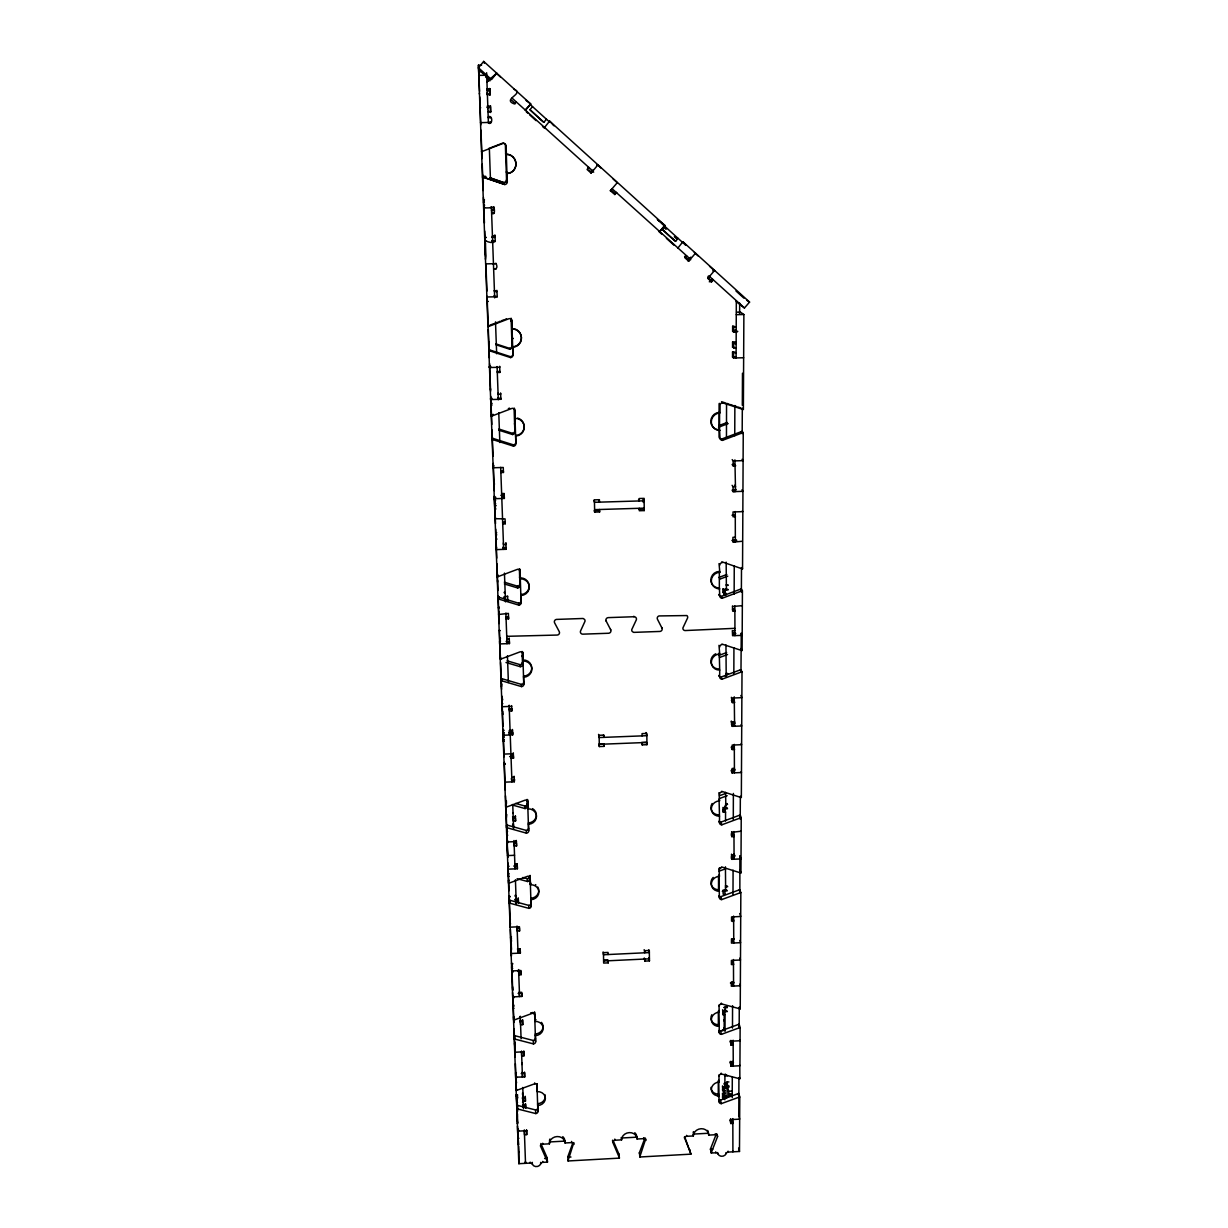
<?xml version="1.0" encoding="UTF-8"?>
<svg xmlns="http://www.w3.org/2000/svg" width="1228" height="1228" viewBox="0 0 1228 1228"><rect width="100%" height="100%" fill="white"/><g stroke="black" fill="none" stroke-linecap="round" stroke-linejoin="round"><path stroke-width="1.5" d="M718.273 1096.635L718.288 1080.655M718.349 1025.81L718.365 1011.043M718.518 891.221L718.534 875.702M718.917 1099.582A2.226 1.949 -14 0 0 720.468 1100.073L738.212 1093.611A2.21 1.949 -14.7 0 1 738.842 1093.488L739.778 1097.034A2.226 1.949 -14.7 0 0 739.133 1097.141L721.327 1103.634A2.226 1.949 -14 0 1 719.117 1101.792L718.718 1082.021M719.224 1026.362L718.81 1010.521L719.24 1012.164A7.921 7.046 -14.7 0 0 711.365 1019.67A7.921 7.046 -14.7 0 0 719.224 1026.362L719.209 1032.426A2.256 2.011 -14.6 0 0 721.45 1034.329L739.502 1027.729A2.256 1.996 -15.4 0 1 740.131 1027.621L739.195 1024.29A2.241 1.996 -15.4 0 0 738.55 1024.413L720.575 1030.983A2.241 1.996 -14.6 0 1 719.009 1030.476M719.025 895.964A2.302 2.103 -16.4 0 0 720.79 896.67L739.225 889.886A2.302 2.103 -17.4 0 1 739.87 889.763L740.837 892.649A2.318 2.103 -17.4 0 0 740.192 892.771L721.696 899.587A2.318 2.103 -16.4 0 1 719.393 897.576L718.979 876.715M719.501 816.175L719.071 799.551L719.531 800.84A8.228 7.614 -18.1 0 0 711.334 808.853A8.228 7.614 -18.1 0 0 719.501 816.175L719.501 822.714A2.349 2.164 -17.9 0 0 721.818 824.802L740.576 817.863A2.349 2.164 -19 0 1 741.236 817.741L740.254 815.116A2.333 2.149 -19 0 0 739.594 815.223L720.913 822.131A2.333 2.149 -17.9 0 1 718.979 821.24L719.501 822.714M719.7 670.074L719.255 652.897L719.715 653.941A8.458 8.013 -23.1 0 0 711.319 662.306A8.458 8.013 -23.1 0 0 719.7 670.074L719.685 676.966A2.41 2.272 -22.6 0 0 722.079 679.176L741.313 672.008A2.41 2.272 -24.1 0 1 742.004 671.885L741.344 797.433A2.349 2.18 -19.7 0 1 740.668 797.371L721.65 791.308M719.347 587.951L719.362 571.373A8.565 8.212 -28.3 0 0 710.859 579.938A8.565 8.212 -28.3 0 0 719.347 587.951L719.808 595.948A2.441 2.333 -27.3 0 0 722.217 598.236L741.727 590.929A2.441 2.333 -29.1 0 1 742.418 590.806L742.111 650.487A2.425 2.287 -25.5 0 1 741.42 650.41L721.91 644.071M719.547 429.846L719.562 412.347A8.857 8.611 -48.5 0 0 710.828 421.327A8.857 8.611 -48.5 0 0 719.547 429.846L720.007 437.935A2.533 2.456 -45.8 0 0 722.494 440.361L742.541 432.793A2.533 2.456 -46.8 0 1 743.247 432.67L742.541 568.794A2.456 2.349 -31.2 0 1 741.85 568.717L721.803 561.779M719.132 1095.883A7.813 6.861 -14 0 1 711.38 1089.374A7.813 6.861 -14 0 1 719.147 1082.052L718.887 1075.007M719.24 1012.164L718.979 1005.041M719.408 891.206A8.12 7.414 -16.5 0 1 711.35 884.099A8.12 7.414 -16.5 0 1 719.424 876.285L718.979 868.457M719.531 800.84L718.963 792.643M719.715 653.941L718.979 645.329M719.808 588.857A8.581 8.228 -28.2 0 1 711.319 580.844A8.581 8.228 -28.2 0 1 719.838 572.248L719.025 563.591M720.022 430.46A8.872 8.627 -48.4 0 1 711.288 421.925A8.872 8.627 -48.4 0 1 720.053 412.93L720.053 405.378A2.548 2.471 -51.3 0 1 722.571 402.799L742.664 409.354A2.548 2.471 -51.1 0 0 743.37 409.446L743.876 314.522L740.346 312.081L736.585 312.173M726.086 594.981L726.086 593.907L723.752 593.984L722.847 588.826M726.853 1097.786L722.739 1098.001L722.478 1093.15M722.739 1094.225L724.873 1094.102L724.873 1090.633L722.755 1090.74L722.494 1085.89M725.027 1031.044L725.057 1014.512L722.908 1014.62L722.647 1009.738M725.533 821.025L725.548 812.122L723.323 812.215L723.108 807.379M723.752 593.984L723.415 588.78M724.013 1097.233L724.044 1087.256L722.709 1087.317M724.167 1030.185L724.213 1010.506M724.658 811.954L724.673 807.042M725.149 595.35L725.165 589.379M724.029 1099.198L724.044 1094.486L722.709 1094.562M724.182 1021.128L724.198 1019.608M724.428 1098.86L724.52 1095.407L724.858 1099.735M727.176 1087.854L725.165 1087.962L724.904 1083.035L724.919 1074.792L726.515 1074.7M727.314 890.791L725.656 890.868L725.426 866.815M727.544 808.684L725.855 808.745L725.61 792.382M726.193 676.091L725.963 644.946M728.158 589.885L726.408 589.947L726.162 562.117M726.454 438.35L726.546 404.058M727.605 1075.774L725.195 1075.897L725.211 1073.993M727.39 1011.565L725.364 1011.657L725.088 1006.699L727.114 1006.592M727.16 1097.233L726.915 1082.037L728.941 1081.929M728.925 1096.481L728.925 1093.918L730.967 1093.81M731.259 1094.962L729.232 1095.069L726.915 1082.037M740.131 1027.621L739.931 1065.75L731.044 1066.211L730.138 1061.529M730.215 1041.835L732.425 1041.728L733.346 1045.105L731.12 1045.228L730.215 1040.837M741.083 724.535L741.712 725.978L732.256 726.347L731.305 721.036M731.366 700.344L733.73 700.252L734.712 702.493L732.333 702.585L731.381 697.32M743.646 357.747L733.561 357.993L732.533 357.056L732.548 351.96L736.109 352.804L732.548 351.96M732.563 347.171L736.125 348L732.563 347.171L732.579 342.059L735.096 341.998L735.357 344.132M735.142 332.005L735.357 329.595L736.186 332.143L732.625 331.376L732.64 326.249L736.217 326.986L732.64 326.249M730.077 1119.89L732.134 1119.783L733.039 1123.405L730.829 1123.513L730.629 1118.708M731.044 1066.211L730.829 1061.376M731.12 1045.228L730.906 1040.362M741.236 817.741L741.021 858.909L731.781 859.324L731.504 854.151M731.197 833.95L733.223 833.858L734.175 836.56L731.857 836.652L731.642 831.648M741.144 771.706L741.466 772.535L732.088 772.919L732.103 768.482L734.451 768.39M732.164 749.54L731.213 747.146L733.561 747.038L734.528 749.448L732.164 749.54L732.18 745.074L741.62 744.69L741.113 743.493M732.256 726.347L732.272 721.834L734.636 721.742M732.333 702.585L732.348 698.041L741.865 697.673L740.852 695.462M741.083 633.218L742.188 635.367L732.579 635.705L732.348 630.563M732.425 609.257L734.083 609.195L735.081 611.099L732.671 611.176L732.441 606.018M741.896 489.911L742.94 491.353L733.085 491.645L733.101 486.749L732.103 485.321M733.177 465.873L732.164 464.522L734.636 464.445L735.664 465.796L733.177 465.873L733.208 460.93L732.18 459.61M733.561 357.993L733.592 352.866M733.607 348.061L733.623 342.919L732.579 342.059M733.653 332.205L733.684 327.047M732.041 1063.985L732.057 1061.514L733.269 1066.104L733.131 1040.239M732.348 983.613L733.193 981.786M732.502 941.262L732.517 938.929L734.206 938.852M732.809 858.986L732.824 855.517L734.973 855.425M733.131 771.721L733.147 769.511L734.897 769.434M733.316 725.134L733.316 723.169L735.081 723.092M733.653 635.29L733.653 632.973L735.449 632.911M734.006 542.254L734.006 539.859L735.833 539.798M734.19 491.768L734.19 489.634L736.032 489.588M732.134 1121.563L732.134 1119.783M732.226 1097.571L732.302 1076.987M732.425 1043.846L732.425 1041.728M732.487 1028.097L732.563 1005.671M732.886 921.583L732.901 918.037L733.837 921.031L731.55 921.123L731.566 916.917L740.714 916.502L739.747 913.525M732.993 894.598L733.085 870.13M733.223 835.577L733.223 833.858M733.285 819.598L733.377 793.441M733.837 674.172L733.93 647.709M734.068 611.406L734.083 609.195M734.144 594.183L734.252 565.908M734.743 435.725L734.866 405.516M735.618 341.783L735.403 344.147M736.324 300.645L736.094 357.931L734.697 356.703M739.624 314.153L739.67 303.101M496.864 290.33L497.248 296.762L486.856 296.992L486.871 296.086M486.902 291.067L485.95 264.465M735.664 332.42L737.552 331.683M738.918 1078.706L738.811 1115.838M739.179 1027.759L739.271 1007.206M739.855 892.403L739.885 855.67M740.223 819.306L740.346 796.88M740.975 672.023L741.251 633.541M741.374 592.049L741.497 567.566M742.173 433.637L742.311 409.093M742.326 405.317L742.479 373.235M716.338 1133.889L710.567 1148.763A2.195 1.903 -13.3 0 0 710.475 1149.316L711.288 1153.031L715.909 1152.77A2.21 1.919 -13.4 0 1 717.981 1153.936A4.405 3.837 -13.6 0 0 726.239 1153.491A2.21 1.919 -13.8 0 1 728.311 1152.079L739.486 1151.465L739.778 1097.034M719.163 1076.096A2.241 1.965 -14.2 0 1 721.389 1073.993L739.241 1078.645A2.241 1.965 -14.9 0 0 739.87 1078.691L739.778 1065.183M719.255 1006.07A2.272 2.026 -14.9 0 1 721.511 1003.905L739.594 1008.741A2.272 2.026 -15.7 0 0 740.238 1008.802L740.837 892.649M721.527 866.907L740.284 872.816A2.318 2.118 -17.9 0 0 740.944 872.878L741.021 858.909L740.116 856.361M506.75 636.319L557.144 635.06A2.441 2.349 -7.5 0 0 559.262 631.637L554.596 622.826A2.441 2.349 -7.5 0 1 556.407 619.419L582.532 618.498A2.441 2.349 -10.8 0 1 583.438 618.636L584.62 619.526A2.441 2.349 -10.8 0 1 584.958 621.368L580.598 630.885A2.441 2.349 -10.7 0 0 580.414 631.438L580.43 632.343A2.441 2.349 -10.7 0 0 582.87 634.155L608.72 633.249A2.441 2.333 -13.7 0 0 610.715 629.841L610.592 629.335M540.827 1143.498L547.135 1157.789L547.473 1162.102L542.791 1162.363A2.226 1.934 -7.3 0 0 540.734 1163.776A4.451 3.868 -7.1 0 1 532.353 1164.236A2.226 1.934 -6.9 0 0 530.22 1163.07L518.845 1163.699L485.674 264.066M488.222 117.704L490.77 117.75M488.237 116.952C492.689 114.02 493.042 125.502 488.406 123.122L486.626 72.744M661.785 627.554L661.953 628.045A2.441 2.333 -19.4 0 1 660.096 631.438L634.201 632.359A2.441 2.333 -16.7 0 1 633.31 632.236L632.052 631.223A2.441 2.333 -16.7 0 1 631.806 629.504L636.242 620.017A2.441 2.349 -17.1 0 0 636.426 619.449L636.411 618.559A2.441 2.349 -17.1 0 0 634.001 616.732L633.848 616.241M484.784 240.059C483.464 239.813 491.645 244.679 495.298 241.379L494.899 235.024M484.937 237.357L485.874 237.541M489.911 88.631L487.24 88.892L489.911 88.631L490.11 94.464L486.764 94.51M488.437 122.524L491.108 122.386L480.47 122.647M490.11 94.464L487.439 94.31L487.362 92.576M490.586 112.531L490.432 107.373L486.887 107.419M490.509 106.099L487.178 106.161M490.709 111.687L488.053 111.594L490.709 111.687L490.525 105.961M486.979 81.739L496.711 73.189L495.467 74.555M734.758 628.337L685.024 630.563A2.425 2.318 -21.9 0 1 682.937 627.861L687.465 618.237A2.441 2.333 -22.6 0 0 686.928 615.55L659.037 615.934A2.441 2.333 -19.9 0 0 657.471 619.28L661.953 628.045M570.974 1157.037L567.766 1157.206A2.21 1.934 -8.3 0 1 567.843 1156.653L572.923 1142.715M573.814 1142.562L568.15 1160.414A2.226 1.934 -8.3 0 0 568.073 1160.967L619.403 1158.127L618.805 1153.829L613.125 1140.52M639.327 1153.245A2.21 1.919 -10.8 0 1 639.404 1152.693L645.022 1137.788M645.713 1138.863L639.957 1156.423A2.21 1.919 -10.8 0 0 639.88 1156.991L690.919 1154.151A2.21 1.919 -12.4 0 0 690.827 1153.614L684.334 1137.22M711.288 1153.031A2.21 1.919 -13.3 0 1 711.38 1152.478L717.566 1136.56L716.999 1134.043M482.266 151.366A2.763 2.64 74.4 0 1 481.514 151.489L481.483 151.551A2.778 2.656 74.4 0 0 482.251 151.428L503.373 143.292A2.778 2.656 76.9 0 1 506.12 146.009L506.396 154.298A9.624 9.241 76.8 0 1 515.913 163.708A9.64 9.256 76.8 0 1 507.026 173.547L507.302 181.744A2.732 2.64 76.1 0 1 504.754 184.522L483.203 177.2A2.732 2.625 73.5 0 0 482.45 176.924L482.435 177.093A2.748 2.64 73.5 0 1 483.203 177.2L504.754 184.522M516.052 102.001L514.455 103.95C501.316 99.391 525.077 93.574 514.041 89.306M487.976 77.625L478.659 69.029L478.49 67.801L483.678 61.4L530.788 104.042L525.124 109.983M496.711 73.189L491.538 79.574L478.49 67.801M525.507 110.29L530.68 103.981L527.579 101.602M540.581 119.592L529.959 109.737L532.491 106.59L529.867 104.196M543.804 122.278L546.521 119.269L549.883 122.324M587.629 168.205L588.826 167.438L587.107 169.495L591.082 173.087L597.959 164.844L597.054 165.243M593.201 169.863L591.082 173.087M614.829 194.531L616.548 192.474L614.829 194.531L610.347 190.739L612.066 188.698L690.382 259.169L689.522 258.647M659.804 231.555L664.962 225.492L549.637 121.096L544.526 127.466L545.462 128.449M684.011 243.697L678.025 238.324L675.6 241.363L668.032 234.855L662.199 229.314L664.793 226.305L662.644 224.356M736.232 301.597L744.444 307.998L749.571 302.088L682.891 241.716L677.948 248.01M686.559 255.7L684.84 257.711L688.678 261.165L695.539 253.168L694.649 252.676M690.796 257.159L687.818 260.643L688.678 261.165M708.111 276.315L709.477 276.423L744.444 307.998M712.808 270.866L713.652 269.884L714.619 270.436L707.773 278.403L711.58 281.841L713.284 279.846L712.332 279.247L710.628 281.227L711.58 281.841M707.896 277.574L709.538 275.671M709.308 281.841L710.736 280.168L711.657 280.752L710.736 281.826M487.593 81.447L490.617 78.807M488.805 148.465L502.759 143.093A2.656 2.548 76.8 0 1 505.399 145.718L506.535 180.04A2.64 2.533 76.1 0 1 504.079 182.711L489.865 177.876M489.957 325.159L493.794 323.701M495.068 323.21L497.632 322.243M498.906 321.751L500.18 321.26M501.454 320.769L504.017 319.802M505.291 319.311L506.581 318.819M487.946 325.773L487.946 326.587A2.625 2.579 61.9 0 0 488.683 326.448L509.221 318.62A2.625 2.579 67.5 0 1 511.892 321.168L512.153 328.997A9.118 8.995 65.4 0 1 521.455 337.884A9.118 8.995 65.4 0 1 512.751 347.186L512.997 354.938A2.594 2.563 60.4 0 1 510.526 357.578L489.588 350.809A2.609 2.563 55.4 0 0 488.836 350.717L488.836 349.811A2.594 2.548 55.7 0 1 489.573 349.903L510.418 356.657A2.579 2.548 60.6 0 0 512.89 354.017L511.784 320.401A2.609 2.563 67.6 0 0 510.971 318.574M514.271 408.264A2.533 2.517 32.5 0 1 514.732 409.63L515.806 442.28A2.517 2.502 15.9 0 1 513.365 444.843L492.827 438.365A2.533 2.502 21.9 0 0 492.106 438.273L492.121 439.532A2.548 2.517 21.5 0 1 492.842 439.624L513.473 446.132A2.533 2.502 15.4 0 0 515.929 443.554L515.668 436.017A8.888 8.826 21.7 0 0 524.264 426.96A8.888 8.826 21.7 0 0 515.085 418.364L514.839 410.781A2.548 2.533 31.8 0 0 512.214 408.31L491.983 415.985A2.563 2.533 32.4 0 1 491.261 416.108L491.246 414.941A2.548 2.517 32.9 0 0 491.967 414.818L493.226 414.343M508.331 408.602L509.589 408.126M718.81 425.625L727.222 422.447M718.534 427.237L728.173 423.583M719.27 403.337A2.533 2.471 -51.5 0 0 719.086 404.273L719.055 436.692A2.517 2.441 -46 0 0 721.527 439.102L741.482 431.565A2.517 2.441 -47 0 1 742.188 431.442L743.247 432.67M497.893 576.684L497.847 574.888A2.471 2.395 2 0 1 497.156 575.011L497.186 576.807A2.487 2.41 1.9 0 0 497.893 576.684L517.587 569.285A2.471 2.41 -1.1 0 1 520.135 571.603L520.38 578.802A8.642 8.366 -2 0 1 529.283 586.861A8.642 8.366 -2 0 1 520.933 595.519L521.163 602.641A2.456 2.379 -2.2 0 1 518.784 605.112L498.721 599.08A2.471 2.379 0.6 0 0 498 599.003L497.969 597.115A2.456 2.364 0.7 0 1 498.675 597.192L518.646 603.209A2.456 2.364 -2.1 0 0 521.025 600.753L520.012 569.823A2.471 2.395 -1 0 0 519.889 569.178M500.18 657.057L500.226 659.16A2.441 2.333 -1.4 0 0 500.917 659.037L520.334 651.761A2.441 2.333 -3.5 0 1 522.852 654.017L523.082 661.002A8.519 8.135 -4 0 1 531.862 668.83A8.519 8.135 -4 0 1 523.619 677.257L523.849 684.196A2.425 2.318 -4 0 1 521.501 686.59L501.715 680.803A2.441 2.318 -2 0 0 501.024 680.726L500.963 678.547A2.425 2.302 -2 0 1 501.669 678.624L521.363 684.395A2.425 2.302 -4 0 0 523.696 682L522.714 651.93M718.641 577.544L726.838 574.474M719.547 579.248L727.759 576.178M719.025 594.966A2.441 2.333 -27.3 0 0 721.266 596.378L740.699 589.102A2.441 2.333 -29.1 0 1 741.39 588.979L742.418 590.806M718.549 655.568L726.638 652.544M719.439 657.548L727.559 654.524M719.04 675.861A2.395 2.272 -22.6 0 0 721.143 677.027L740.3 669.874A2.395 2.272 -24.2 0 1 740.991 669.767L742.004 671.885M513.688 780.363L514.824 779.949M506.366 807.118L506.289 804.478A2.379 2.21 -4.1 0 1 505.629 804.601L505.69 807.241A2.379 2.21 -4.1 0 0 506.366 807.118L525.277 800.088A2.379 2.21 -5.4 0 1 527.733 802.206L527.948 808.838A8.304 7.721 -5.7 0 1 536.498 816.206A8.304 7.721 -5.7 0 1 528.454 824.264L528.685 830.849A2.364 2.195 -5.6 0 1 526.382 833.137L507.133 827.764A2.364 2.195 -4.4 0 0 506.443 827.703L506.381 825.001A2.364 2.195 -4.3 0 1 507.057 825.062L526.244 830.42A2.364 2.18 -5.6 0 0 528.516 828.132L527.579 799.581M719.516 795.729L726.27 793.227M719.255 798.614L727.176 795.683M509.006 880.246A2.333 2.149 -4.8 0 1 508.423 880.353L508.499 883.239A2.349 2.149 -4.9 0 0 509.159 883.116L527.825 876.209A2.349 2.149 -6 0 1 530.235 878.266L530.45 884.713A8.197 7.506 -6.2 0 1 538.877 891.85A8.197 7.506 -6.2 0 1 530.941 899.725L531.156 906.126A2.333 2.134 -6.1 0 1 528.9 908.367L509.912 903.209A2.333 2.134 -5.1 0 0 509.236 903.148L509.267 896.885L510.096 896.839M719.424 868.042L720.529 867.628M719.163 871.159L725.855 868.687M513.457 1016.769L513.55 1020.1A2.287 2.057 -5.8 0 0 514.194 1019.992L532.399 1013.3A2.287 2.042 -6.6 0 1 534.748 1015.234L534.947 1021.374A7.997 7.138 -6.8 0 1 543.16 1028.112A7.997 7.138 -6.8 0 1 535.423 1035.649L535.623 1041.743A2.272 2.026 -6.7 0 1 533.413 1043.892L514.9 1039.103A2.287 2.026 -5.9 0 0 514.256 1039.041L514.148 1035.649A2.272 2.026 -5.9 0 1 514.808 1035.695L533.244 1040.484A2.272 2.026 -6.7 0 0 535.439 1038.335L534.579 1011.918M516.036 1086.903L516.144 1090.464A2.256 1.996 -6.2 0 0 516.788 1090.341L534.748 1083.771A2.256 1.996 -6.9 0 1 537.066 1085.644L537.265 1091.631A7.89 6.954 -7 0 1 545.37 1098.17A7.89 6.954 -7 0 1 537.726 1105.538L537.925 1111.478A2.241 1.98 -7 0 1 535.746 1113.566L517.479 1108.961A2.256 1.98 -6.3 0 0 516.834 1108.915L516.727 1105.307A2.241 1.98 -6.2 0 1 517.356 1105.353L535.561 1109.943A2.241 1.965 -7 0 0 537.741 1107.856L536.943 1083.725M634.001 616.732L608.136 617.623A2.441 2.349 -14 0 0 606.141 621.046L610.715 629.841M518.723 1144.726L518.124 1138.325L518.922 1138.279M549.33 1141.963L564.88 1141.104L565.034 1142.961L571.695 1142.593A2.226 1.949 -8.3 0 1 573.983 1144.435M619.403 1158.127A2.21 1.934 -9.9 0 0 619.296 1157.574L612.772 1142.301A2.226 1.934 -9.9 0 1 614.952 1140.229L621.598 1139.876L621.353 1138.018L636.825 1137.174L637.102 1139.016L643.733 1138.663A2.226 1.934 -10.9 0 1 645.974 1140.474M692.991 1134.104L708.372 1133.26L708.771 1135.102L715.371 1134.733A2.21 1.934 -13.5 0 1 717.566 1136.56M547.473 1162.102A2.226 1.934 -7.4 0 0 547.366 1161.565L540.596 1146.261A2.226 1.949 -7.3 0 1 542.761 1144.189L549.438 1143.821A7.813 6.815 -7.8 0 1 557.036 1136.56A7.813 6.815 -7.8 0 1 565.034 1142.961M684.564 1138.371A2.21 1.934 -12.5 0 1 686.759 1136.299L693.359 1135.946A7.752 6.754 -13 0 1 701.05 1128.716A7.752 6.754 -13 0 1 708.771 1135.102M518.738 1146.307L518.953 1152.432M518.891 1151.941L518.845 1163.699M544.618 1158.495L547.243 1158.342A2.21 1.934 -7.4 0 0 547.135 1157.789M710.475 1149.316L712.777 1149.193M516.543 1095.176L517.755 1095.115M522.637 1094.854L522.591 1093.703M725.18 1084.17L727.575 1084.032M517.786 1096.926L516.558 1096.988L516.481 1094.823M522.714 1096.665L523.281 1101.316L525.43 1101.209L525.262 1096.312M726.899 1085.874L728.925 1085.767M516.65 1097.847L517.725 1097.786M522.606 1097.54L525.308 1097.387M722.755 1086.949L726.485 1086.749M517.418 1098.108L516.604 1098.154L517.541 1123.789M522.345 1097.847L525.308 1097.771L525.43 1101.209M727.191 1087.01L729.217 1086.918M516.681 1098.999L517.495 1098.953M522.376 1098.707L523.189 1098.661M517.525 1102.437L516.696 1102.483L516.466 1094.731M522.499 1102.176L523.328 1102.13L522.575 1092.813M729.232 1091.201L731.274 1091.093M517.633 1105.139L516.804 1105.185L517.049 1108.838M522.591 1104.878L525.553 1104.709L525.523 1103.619M516.85 1106.367L517.663 1106.321M522.637 1106.06L523.466 1106.014L523.358 1103.742M517.418 1107.211L517.602 1108.945M522.668 1106.935L523.45 1106.336M726.423 1096.082L724.443 1096.19L724.044 1094.486M517.74 1109.866L516.942 1111.125L517.771 1111.079M517.464 1113.827L517.372 1117.326M517.771 1122.331L517.387 1123.574M518.646 1130.236L517.802 1129.1M518.124 1138.325L517.848 1130.758L518.646 1130.712M526.597 1130.681L517.648 1131.172L517.725 1133.214M730.844 1119.614L739.655 1119.138L738.657 1115.239M526.597 1130.911L524.371 1131.034L524.51 1134.733L526.735 1134.611L526.566 1129.76M523.788 1050.938L523.819 1051.797L514.732 1052.258L515.023 1047.668M731.136 1041.206L740.07 1040.745L739.824 1039.901M523.972 1055.834L521.7 1055.957L521.578 1052.503L523.834 1052.396L523.972 1055.834L523.819 1051.797M516.374 1072.704L515.53 1072.75L515.714 1077.908L516.558 1077.862M522.314 1073.072L524.571 1072.95L524.54 1072.075M731.059 1062.235L733.285 1062.113L733.055 1061.253M521.194 1073.625L524.571 1073.456L524.709 1076.956L515.653 1077.14M730.138 1062.773L733.454 1062.604M515.668 1076.741L516.512 1076.695M516.466 1081.868L516.497 1083.004M724.904 1083.035L726.899 1082.927M726.439 1083.342L724.044 1083.464L724.397 1084.877M514.087 1017.198L513.857 1022.233M519.858 1016.907L519.889 1017.981M723.676 1007.497L726.239 1007.359M725.364 1007.743L727.39 1007.651M519.858 1020.852L522.606 1020.714L522.56 1019.716M722.908 1010.721L726.7 1010.521M722.724 1011.427L724.213 1011.35L725.057 1014.512M520.043 1021.911L520.365 1019.823M522.744 1024.643L520.549 1024.751L520.426 1021.527L522.606 1021.42L522.744 1024.643L522.56 1019.961M723.906 1027.851L724.658 1029.632M515.177 1042.296L515.161 1046.686M514.455 1043.646L515.299 1043.616M514.486 1044.782L515.33 1044.752M512.475 966.682L511.615 966.728L511.738 970.964L520.964 970.519L521.117 974.679L518.799 974.802L518.63 971.072L517.802 971.102M608.198 960.772L608.244 962.859L603.654 963.074L603.455 952.652L608.044 952.437L608.075 954.524M644.27 957.978L644.869 961.11L649.443 960.895L649.32 950.472L644.731 950.687L644.761 952.774L644.163 949.674M512.705 968.355L511.861 968.401L511.754 964.333L512.583 964.302M512.813 971.348L512.015 972.407L512.844 972.376M518.692 971.609L520.979 971.486L521.117 974.679M518.999 992.239L519.582 996.568L518.584 969.583L518.661 970.627M519.429 992.424L521.731 992.316L521.885 996.445L512.69 996.906M733.592 981.986L731.335 982.093L731.32 986.191L740.361 985.746L739.87 984.15M518.093 993.375L521.746 993.191L521.885 996.445M730.414 982.999L734.006 982.83M512.721 996.66L514.01 996.599M514.041 997.689L512.751 997.75L512.567 992.562M510.434 923.103L510.127 927.171L519.429 926.741L519.567 930.977L517.249 931.085L517.141 928.03L519.444 927.923L519.567 930.977M511.554 938.867L510.71 938.913L510.648 936.918L511.493 936.872M510.787 940.97L511.631 940.924M511.262 943.257L511.339 945.33M511.508 949.152L510.648 936.918M733.776 938.821L731.489 938.929L731.474 943.104L740.576 942.674L739.885 940.448M511.401 949.351L511.094 953.527L520.35 953.097L520.196 948.891L517.894 948.998L518.032 953.204L517.034 926.035L517.095 926.848M517.448 949.06L520.165 948.998M517.924 950.073L520.227 949.965L520.35 953.097M512.782 963.566L511.477 963.351M604.744 959.866L607.783 959.728L608.244 962.859M603.623 961.002L649.412 958.822M515.085 895.335L515.975 896.225L515.131 896.271M725.38 885.864L727.037 885.787M510.065 896.501L509.206 895.826M725.671 886.785L727.744 886.693M725.318 887.138L726.147 887.107M514.732 899.464L518.323 899.295M726.684 889.886L723.154 890.039L723.154 894.122L725.349 894.03L724.489 891.236L722.279 891.344M509.374 900.661L510.219 900.615M515.269 900.385L516.113 900.354L516.036 898.221M510.28 918.882L510.311 919.879M507.763 840.796L507.302 844.357M507.947 841.763L507.072 841.809L506.811 835.117M731.873 832.323L740.914 831.249M514.118 843.283L516.466 843.175L516.574 845.938L514.225 846.046L513.979 840.535M507.471 855.609L514.547 855.302M731.796 855.01L734.098 854.918L733.807 854.043M507.901 866.323L509.067 866.277M513.749 866.062L517.264 865.909L517.387 868.749L507.978 869.163L507.87 865.387M731.412 856.515L734.866 856.361M725.579 803.711L727.252 803.634M725.871 804.54L727.559 804.463M506.796 814.532L506.32 817.971M725.088 805.384L726.347 805.338M512.567 816.85L515.422 816.743L515.376 815.929M723.323 808.009L727.252 807.84M722.709 809.682L724.673 809.605L725.548 812.122M515.56 820.964L513.289 821.071L513.197 818.493L515.453 818.401L515.56 820.964L515.376 816.021M512.552 824.188L513.411 824.157L513.55 827.718M512.613 826.091L513.473 826.06M507.563 831.556L506.688 831.586L506.765 833.582M506.811 835.224L507.763 835.209M504.109 751.643L503.726 754.099L513.335 753.731M510.925 754.575L513.227 754.483M509.605 756.586L513.273 756.433M513.488 758.229L511.094 758.321L511.001 755.865L513.381 755.773L513.488 758.229L513.289 752.779M505.184 763.448L504.34 764.292L505.215 764.246M511.769 777.401L514.164 777.293M505.122 778.752L504.769 782.159L514.317 781.76L514.102 776.249M511.355 778.491L511.938 781.868L509.159 705.348M734.866 770.278L731.136 770.432L732.088 772.919M505.291 783.188L505.307 784.032M509.298 709.109L511.615 709.016M511.83 710.935L509.405 711.027L509.328 708.74L511.723 708.648L511.83 710.935L511.615 705.609M502.943 714.496L502.866 711.534M503.833 730.046L502.943 730.092L503.879 730.737M509.19 730.522L512.506 730.322M731.197 721.957L732.072 721.926M508.714 732.118L512.506 731.965L512.675 734.866L503.035 735.25L502.973 732.87L503.879 732.84M503.188 732.778L504.048 732.748M508.822 732.64L512.567 732.502M731.289 724.029L733.623 723.891M504.033 734.037L502.989 733.561M508.868 733.822L512.567 733.53M503.188 734.743L504.063 734.712M504.109 736.263L503.234 736.293L502.989 729.232M503.234 737.445L504.125 737.414M504.201 739.64L503.311 739.67L503.357 741.251L504.247 741.221M599.295 744.321L646.926 742.449M604.115 746.378L603.654 743.968L598.896 744.168L599.341 746.563L604.115 746.378L604.069 744.122M646.941 744.69L646.312 742.295L641.584 742.479L642.198 744.874L646.941 744.69L646.818 733.438L642.06 733.623L642.091 735.879M725.886 673.481L727.605 673.42M726.193 674.172L727.912 674.095M501.853 684.042L501.484 686.882M724.965 675.814L726.684 675.753M502.636 699.085L501.761 699.868L502.666 699.837M502.805 703.659L501.914 703.69L501.976 706.729L511.662 706.361M500.303 630.593L499.412 630.578M732.594 631.054L734.743 630.471M500.517 641.169L499.596 641.2L499.658 643.933L509.451 643.579L509.236 638.038L509.282 638.898L506.842 638.974L506.796 637.961M506.443 640.97L507.01 643.672L505.875 613.202M506.32 641.645L509.359 641.538L509.451 643.579M732.794 633.679L735.787 633.571M504.247 592.203L505.153 592.771L504.263 592.802M726.101 584.82L727.851 584.758M726.423 585.403L728.173 585.342M498.184 596.992L499.366 596.946M504.109 596.793L507.64 596.225M723.768 589.44L727.836 589.302M499.09 597.56L498.169 596.209M503.987 597.407L505.322 597.361L505.276 596.301M722.847 592.218L725.165 592.126L726.086 593.907M499.259 607.154L498.353 607.814L499.274 607.783M498.982 611.882L498.583 614.476L508.392 613.417L508.576 618.866L506.12 618.958L506.059 617.009L508.499 616.916L508.576 618.866M732.686 606.479L742.08 605.68M496.941 539L496.511 539.537M735.372 537.25L732.932 537.327L732.916 542.131L742.326 541.272M496.603 547.35L496.189 549.622L506.136 549.3L505.89 542.791L505.967 544.464L503.48 544.541L503.403 542.868M503.096 547.151L503.649 549.376L500.686 467.346M502.759 547.719L506.059 547.611L506.136 549.3M731.919 540.489L736.769 540.335M501.653 493.579L504.171 493.502L504.34 498.43L494.301 498.721L494.255 496.434M733.101 486.749L735.572 486.687L734.559 485.244M500.87 495.36L504.125 495.252L504.094 494.301L501.638 493.763M495.682 497.186L494.27 497.463L495.698 497.939M501.776 497.018L504.278 496.941L504.34 498.43M494.423 498.629L495.344 498.599M494.623 500.256L495.529 500.226M494.623 500.732L495.529 500.717M494.654 503.71L495.667 503.495M494.715 505.107L495.636 505.092M494.807 505.476L495.713 505.445M494.7 505.859L495.621 505.829M494.423 496.895L494.746 506.105L495.651 506.074M495.698 508.238L494.807 509.282L495.728 509.252M594.613 509.651L644.224 508.146M638.683 509.206L643.61 509.052L644.255 510.587L639.297 510.741L639.266 508.3M599.632 511.938L599.172 510.403L594.229 510.541L594.659 512.091L599.632 511.938L599.586 509.497M495.084 519.321L495.498 517.602M495.513 518.385L495.037 517.617M495.068 518.676L505.061 518.891L505.23 523.773L502.743 523.849L502.682 522.253L505.168 522.176L505.23 523.773M731.995 515.238L734.436 515.177L735.449 516.727L733.009 516.788L733.024 511.938L742.833 511.646L742.311 510.879M496.741 532.752L495.836 532.783L495.882 534.871L496.787 534.855M494.07 465.903L493.134 465.934L493.165 467.761L503.25 467.484L503.434 472.458L500.901 472.519L500.855 471.138L503.357 471.061L503.434 472.458M733.208 460.93L743.109 460.654L742.05 459.318M494.07 485.244L494.485 483.832M489.45 366.251L490.417 366.22M489.465 367.356L490.739 366.543M489.45 366.742L489.465 367.54L499.719 367.279L499.673 366.312M499.903 372.437L497.34 372.498L497.309 371.501L499.857 371.439L499.903 372.437L499.689 366.635M491.584 398.056L490.632 398.087L490.647 399.56L500.855 399.284L500.625 393.436M497.77 397.903L498.292 399.269L498.261 398.164M491.906 398.425L490.647 399.376M498.261 398.256L500.794 398.194L500.855 399.284M490.816 403.152L491.768 403.122M490.816 403.521L491.768 403.49M736.263 314.69L743.876 314.522M732.625 331.376L737.66 331.268M736.094 342.428L733.623 342.919M732.533 357.056L736.293 356.964M494.393 290.698L497.064 291.481L494.454 291.543L494.377 290.529M494.101 295.994L494.623 296.086M493.978 296.148L497.248 296.762M487.055 301.32L488.023 301.305M487.055 301.551L488.023 301.535M484.937 237.142L485.889 237.127M491.998 237.004L495.007 237.357L492.014 237.418M484.922 237.695L485.874 237.679M484.784 240.427L485.812 241.118M491.676 240.995L495.298 241.379M485.797 241.348L484.814 241.179M491.676 241.225L492.643 240.811M485.536 243.067L485.536 256.406M481.606 65.13L478.429 65.176L485.643 263.866L496.081 263.652M496.265 268.978C488.698 267.765 500.256 271.849 495.912 263.268M483.54 199.995L484.492 199.888M483.387 202.144L484.385 202.037M483.725 205.229L484.676 205.214M484.569 207.44C479.718 208.56 502.467 207.317 490.463 207.332M494.301 213.089C487.531 209.374 496.634 220.134 493.932 206.903M480.194 108.785L480.624 107.511M487.823 106.713L490.417 107.511M489.803 89.844L487.224 89.874L487.27 90.979L489.834 90.949L489.803 89.844L489.987 95.323M530.757 1012.747L531.862 1013.039A2.195 1.965 -6.6 0 0 533.228 1012.532M509.144 900.201A2.333 2.134 -5 0 1 509.82 900.262L528.746 905.404A2.333 2.134 -6.1 0 0 530.987 903.163L530.082 875.395M522.76 877.483L527.319 878.726A2.241 2.057 -5.9 0 0 529.483 876.577L529.652 879.34A2.256 2.072 -5.9 0 1 527.472 881.504L517.157 878.68M515.637 803.434L524.878 806.044A2.272 2.118 -5.4 0 0 527.088 803.833L527.226 806.351A2.287 2.118 -5.4 0 1 525.031 808.561L512.26 804.985M664.793 226.305L678.025 238.324M507.103 660.833L520.15 664.67A2.333 2.226 -3.6 0 0 522.407 662.368L522.545 664.394A2.333 2.241 -3.6 0 1 520.273 666.712L505.997 662.506M504.294 582.195L517.525 586.186A2.364 2.287 -1.5 0 0 519.812 583.822L519.935 585.572A2.379 2.302 -1.5 0 1 517.648 587.951L504.37 583.945M498.829 429.032L512.414 433.33A2.425 2.41 20.8 0 0 514.747 430.859M498.875 430.199L512.506 434.528A2.441 2.41 20.3 0 0 514.87 432.041L514.087 408.371M662.199 229.283L675.6 241.363M722.831 402.109L725.349 402.922M726.592 403.337L729.094 404.15M730.353 404.549L732.855 405.378M734.098 405.777L736.6 406.591M737.859 407.005L740.346 407.819M495.79 343.855L509.559 348.338A2.487 2.456 62.6 0 0 511.938 345.805M495.82 344.7L509.651 349.197A2.502 2.471 62.5 0 0 512.045 346.649L511.094 318.221M543.912 122.355L529.943 109.691M617.331 182.619L610.347 190.739M489.849 177.707L504.079 182.711M484.676 176.111L485.966 176.556M546.46 119.254L532.491 106.59M746.685 300.277L749.571 302.088M526.044 100.42L527.196 101.31M543.62 122.155L541.164 120.114M657.379 219.49L664.808 225.384L659.666 231.447L658.73 230.695M685.424 244.94L684.564 244.188M505.583 153.607L505.629 153.638A9.225 8.857 76.8 0 1 506.243 153.623M506.35 154.267L506.396 154.298A9.64 9.256 76.8 0 1 515.975 163.769A9.624 9.241 76.8 0 1 506.98 173.47L507.026 173.547M659.774 221.761L658.883 220.963M661.201 223.066L662.276 224.033M484.339 63.273L483.678 61.4M735.986 290.99L743.922 298.174M663.734 227.211L666.083 229.344M674.31 236.789L676.659 238.907M512.091 98.133L592.802 171.03M592.188 170.845L593.677 172.181M689.23 258.479L690.658 259.768M526.259 111.779L527.902 113.268M529.529 114.726L536.037 120.62M542.546 126.484L544.158 127.958M658.638 231.324L661.739 234.118M666.39 238.324L674.141 245.308M483.939 74.386L478.751 69.704L480.01 71.915M485.674 75.952L487.976 78.039M489.696 80.403L486.779 77.134M511.738 100.297L515.468 103.659M588.949 170.001L591.159 171.981M610.945 189.849L615.32 193.794M684.579 256.314L689.246 260.536M485.536 76.888L489.926 80.864M708.495 278.157L711.687 281.028M496.665 73.588L498.706 75.445M499.228 75.906L500.241 76.827M597.315 164.69L601.275 168.267M613.079 178.95L615.535 181.176M615.781 181.406L616.763 182.281M694.342 252.507L695.539 253.582M695.769 253.797L698.149 255.961M709.554 266.261L713.33 269.684M658.361 220.487L657.548 219.72M742.311 408.31L743.37 409.446M741.605 408.233L742.664 409.354M549.699 121.188L552.769 124.504M553.076 124.842L553.997 125.824M721.588 401.694L722.571 402.799M741.482 431.565L742.541 432.793M682.891 241.747L685.638 244.971M721.527 439.102L722.494 440.361M734.912 459.871L735.557 491.568L734.19 489.634M733.085 491.645L732.088 490.187L734.559 490.156M735.265 511.554L735.357 542.055L734.006 539.859M742.019 567.919L742.541 568.794M740.699 589.102L741.727 590.929M506.228 172.089L506.197 172.012A9.225 8.857 76.8 0 0 506.842 171.981M725.809 588.811L726.408 589.947M719.362 571.373L719.838 572.248M734.851 605.926L734.973 635.628L733.653 632.973M721.266 596.378L722.217 598.236M718.979 594.337L719.808 595.948M741.098 648.445L742.111 650.487M740.73 649.013L741.42 650.41M740.3 669.874L741.313 672.008M734.237 696.829L734.62 726.255L733.316 723.169M721.143 677.027L722.079 679.176M718.994 675.354L719.685 676.966M638.56 499.474L639.174 500.963L639.159 498.522L644.117 498.368L644.255 510.587M684.625 1136.606L690.919 1154.151M734.298 744.383L734.436 772.826L733.147 769.511M740.914 796.297L741.344 797.433M740.3 796.404L740.668 797.371M739.594 815.223L740.576 817.863M725.855 808.745L725.119 806.658M733.96 831.556L734.083 859.216L732.824 855.517M722.647 810.326L723.323 812.215M731.274 834.963L731.857 836.652M739.977 870.053L740.944 872.878M739.747 871.235L740.284 872.816M720.913 822.131L721.818 824.802M731.243 857.758L731.781 859.324M739.225 889.886L740.192 892.771M725.149 889.256L725.656 890.868M733.623 916.073L733.761 942.997L732.517 938.929M718.979 874.858L719.424 876.285M739.885 958.04L740.484 959.989L731.412 960.419L731.397 964.563L733.669 964.456L732.732 961.324M598.988 500.656L599.448 502.16L599.402 499.704L594.413 499.857L594.659 512.091M720.79 896.67L721.696 899.587M719.009 896.302L719.393 897.576M733.454 959.529L733.576 986.084L732.348 981.832M593.876 500.303L594.475 502.298L644.147 500.809L643.288 498.829L643.318 502.467M739.885 1007.574L740.238 1008.802M739.241 1007.513L739.594 1008.741M738.55 1024.413L739.502 1027.729M724.812 1009.631L725.364 1011.657M721.281 1003.092L721.511 1003.905M722.647 1013.637L722.908 1014.62M739.578 1077.601L739.87 1078.691M738.949 1077.555L739.241 1078.645M646.005 732.548L646.849 735.695L599.157 737.552L598.573 734.39M724.75 1030.031L724.965 1030.845M722.601 1030.154L722.816 1030.952M605.941 620.508L606.141 621.046M738.212 1093.611L739.133 1097.141M720.575 1030.983L721.45 1034.329M718.994 1031.597L719.209 1032.426M724.919 1074.792L725.195 1075.897M728.925 1093.918L729.232 1095.069M721.158 1073.134L721.389 1073.993M725.165 1087.962L724.673 1085.997M732.824 1118.601L732.916 1151.833L732.686 1150.836M724.044 1087.256L724.873 1090.633M724.029 1090.71L724.873 1094.102M738.627 1148.011L739.486 1151.465M722.494 1089.681L722.755 1090.74M730.046 1120.35L730.829 1123.513M718.718 1080.302L719.147 1082.052M722.478 1096.942L722.739 1098.001M720.468 1100.073L721.327 1103.634M718.902 1100.902L719.117 1101.792M728.081 1151.158L728.311 1152.079M726.024 1152.555L726.239 1153.491M715.172 1133.828L715.371 1134.733M717.659 1152.555L717.981 1153.936M715.709 1151.849L715.909 1152.77M710.567 1148.763L711.38 1152.478M693.16 1134.902L693.359 1135.946M686.575 1135.378L686.759 1136.299M648.798 949.812L649.336 952.575L603.485 954.755L603.101 951.976M648.829 957.763L649.443 960.895M603.47 734.989L603.93 737.368L603.9 735.096L599.111 735.296L599.341 746.563M643.595 1137.742L643.733 1138.663M479.027 79.805L478.429 65.176M639.404 1152.693L639.88 1156.991M478.813 76.274L478.674 75.368L486.749 75.261L486.764 76.167M478.951 77.226L479.565 91.302M511.17 321.291L511.124 320.922A8.734 8.611 66.7 0 1 511.754 320.938M512.153 328.997L512.091 328.597A9.103 8.98 65.4 0 1 521.378 337.454A9.103 8.98 65.4 0 1 512.69 346.741L512.751 347.186M614.814 1139.077L614.952 1140.229M612.526 1140.213L612.772 1142.301M509.559 348.338L509.651 349.197M510.418 356.657L510.526 357.578M515.668 436.017L515.622 435.403A8.872 8.796 22 0 0 517.602 418.088M512.414 433.33L512.506 434.528M513.365 444.843L513.473 446.132M571.603 1141.441L571.695 1142.593M567.843 1156.653L568.073 1160.967M520.012 569.823L520.135 571.603M520.38 578.802L520.304 577.897A8.627 8.35 -2 0 1 529.207 585.956A8.627 8.35 -2 0 1 520.856 594.582L520.933 595.519M521.025 600.753L521.163 602.641M522.76 652.713L522.852 654.017M523.082 661.002L523.005 659.958A8.504 8.12 -4 0 1 531.77 667.756A8.504 8.12 -4 0 1 523.542 676.168L523.619 677.257M517.525 586.186L517.648 587.951M518.646 603.209L518.784 605.112M522.253 656.688L522.192 655.675A8.182 7.828 -3.5 0 0 522.775 655.629M523.696 682L523.849 684.196M520.15 664.67L520.273 666.712M521.363 684.395L521.501 686.59M549.376 1142.654L549.438 1143.821M527.61 800.073L527.733 802.206M527.948 808.838L527.871 807.517A8.289 7.706 -5.7 0 1 528.485 807.517M528.454 824.264L528.378 822.913A8.289 7.706 -5.7 0 0 532.491 808.607M528.516 828.132L528.685 830.849M530.112 876.101L530.235 878.266M530.45 884.713L530.373 883.27A8.182 7.491 -6.2 0 1 530.972 883.27M530.941 899.725L530.864 898.251A8.182 7.491 -6.2 0 0 537.772 887.015M530.987 903.163L531.156 906.126M524.878 806.044L525.031 808.561M526.244 830.42L526.382 833.137M542.715 1143.253L542.761 1144.189M542.73 1161.427L542.791 1162.363M534.61 1012.532L534.748 1015.234M534.947 1021.374L534.871 1019.7A7.982 7.122 -6.8 0 1 536.022 1019.716M527.319 878.726L527.472 881.504M528.746 905.404L528.9 908.367M535.423 1035.649L535.331 1033.961A7.982 7.122 -6.8 0 0 542.285 1029.739A7.982 7.122 -6.8 0 0 541.441 1022.371M535.439 1038.335L535.623 1041.743M540.535 1145.095L540.596 1146.261M536.974 1083.664L537.066 1085.644M537.173 1089.85L537.265 1091.631M537.726 1105.538L537.634 1103.726A7.875 6.938 -7 0 0 544.956 1094.639M537.741 1107.856L537.925 1111.478M540.658 1162.363L540.734 1163.776M532.353 1012.471L532.399 1013.3M533.244 1040.484L533.413 1043.892M500.625 393.113L500.671 394.188L498.123 394.265L498.077 393.175M534.702 1082.881L534.748 1083.771M535.561 1109.943L535.746 1113.566M497.125 366.558L497.156 367.356M532.277 1162.348L532.353 1164.236M507.763 599.878L505.399 599.847M479.365 93.098L479.396 94.019M479.902 108.018L479.841 106.422M502.943 732.041L502.973 733.208M514.21 779.227L514.317 781.76M530.174 1162.118L530.22 1163.07M517.203 863.714L514.854 863.821M501.791 498L501.73 495.713M503.726 753.455L503.726 753.194M487.378 92.745L487.393 93.451M505.921 613.371L505.951 614.23M509.206 705.501L509.252 706.453M512.982 812.598L513.012 813.443M514.885 865.08L515.039 868.856L514.041 841.502M516.221 903.516L516.128 900.677L518.354 900.569L518.462 903.409L518.262 897.837M522.314 1073.564L522.268 1072.197M525.507 1163.008L524.325 1129.883M502.866 726.454L502.789 723.691L502.82 725.211M517.725 1128.885L518.308 1144.742M506.949 836.636L506.765 829.637L507.778 857.251M507.64 596.301L507.824 601.244M512.46 729.478L512.675 734.866M516.251 840.459L516.574 845.938M517.203 864.021L517.387 868.749M524.54 1072.704L524.709 1076.956M525.538 1104.571L525.691 1108.27L525.553 1105.046L523.389 1105.154L523.481 1107.042M526.582 1130.435L526.735 1134.611M487.884 107.343L487.93 108.233L487.869 106.713M487.9 108.663L487.854 107.542M492.612 239.921L492.628 240.442M493.502 264.603L493.472 263.974M489.373 148.91L490.448 179.242M491.384 206.749L494.684 297.882M495.498 321.889L496.665 353.771M497.094 366.834L498.307 399.791M498.768 412.654L499.842 442.541M504.447 573.108L505.506 601.874M507.44 655.813L508.392 682.461M512.736 804.463L513.611 828.931M515.422 879.801L516.297 904.422M520.273 1016.231L521.086 1038.796M521.516 1051.061L522.453 1077.079L522.391 1075.513M522.775 1087.455L523.573 1108.7M492.658 240.98L492.72 242.607M510.157 732.241L510.142 731.873M514.133 844.235L514.102 843.175L516.343 843.083L516.236 840.597L516.42 841.579L506.98 841.978L506.872 838.325M521.946 1062.957L522.007 1064.523M525.446 1161.304L525.523 1163.33L525.492 1162.317M506.704 829.913L506.903 835.378M507.133 843.344L507.179 844.649M510.879 941.001L510.909 941.83M479.78 96.935L480.777 124.934M480.977 130.168L482.021 158.581M482.236 164.214L483.203 190.524M483.479 197.524L484.431 223.066M484.722 231.11L485.674 257.88M487.148 297.452L488.115 323.931M488.33 329.534L489.358 357.839M489.604 363.657L490.586 391.195M490.786 396.398L491.814 424.412M492.029 429.969L493.011 455.972M493.288 463.432L494.04 483.847M494.055 484.538L494.27 490.632M494.454 496.005L495.513 523.665M495.713 529.145L496.757 558.095M496.956 563.805L497.939 590.499M498.154 596.056L499.182 623.548M499.397 629.979L500.395 656.811M500.594 662.567L501.607 689.23M501.868 696.122L502.436 711.549M502.467 712.654L502.897 724.72M503.096 729.739L504.094 756.801M504.309 762.388L505.307 790.08M505.506 795.79L506.581 823.957M507.993 862.992L509.021 890.745M509.206 896.118L510.203 922.366M510.449 929.458L511.447 955.998M511.754 964.333L512.69 990.489M512.905 996.215L513.903 1022.525M514.118 1028.634L515.131 1056.694M515.392 1063.724L516.389 1090.633M516.512 1094.24L517.571 1122.039M485.029 246.935L485.075 248.332M485.229 252.492L485.275 253.889M485.444 258.049L485.49 259.43M506.043 145.978L507.21 181.56M519.383 568.748L519.935 585.572M522.084 651.454L522.545 664.394M527.012 799.443L527.226 806.351M529.529 875.963L529.652 879.34M516.758 1089.451L516.788 1090.341M517.356 1105.353L517.479 1108.961M517.802 1129.039L517.848 1130.758M517.633 1130.865L517.495 1126.26M507.195 845.186L507.778 857.098M513.918 1006.177L513.887 1005.195A2.195 1.965 -5.8 0 0 513.258 1005.133L513.35 1008.311A2.21 1.98 -5.8 0 1 513.903 1008.341M514.164 1018.519L514.194 1019.992M514.808 1035.695L514.9 1039.103M516.205 1085.721L516.236 1086.872M515.085 1054.959L515.146 1056.817M509.82 900.262L509.912 903.209M512.583 986.805L512.675 989.906M510.725 938.96L511.262 955.645M507.057 825.062L507.133 827.764M508.039 869.685L508.054 870.637M506.151 812.875L506.166 813.734M506.719 833.965L506.734 834.871M505 781.008L505.061 783.464M503.112 730.031L503.28 739.026M501.669 678.624L501.715 680.803M500.41 638.591L500.395 638.115A2.349 2.256 -0.8 0 1 499.735 638.222L499.781 640.187A2.349 2.256 -0.8 0 0 500.41 640.08M500.886 657.594L500.917 659.037M498.675 597.192L498.721 599.08M497.601 580.291L497.632 582.041M494.761 503.526L494.746 506.105M494.638 502.728L494.715 506.872M494.347 496.757L494.439 499.612M492.827 438.365L492.842 439.624M492.95 454.099L492.965 455.803M491.967 414.818L491.983 415.985M490.632 398.363L490.647 399.56M642.167 742.633L642.198 744.874M644.838 959.037L644.869 961.11M490.525 388.601L490.54 389.967M489.573 349.903L489.588 350.809M489.45 366.573L489.465 367.54M488.683 325.65L488.683 326.448M719.439 869.854A2.318 2.134 -16.9 0 1 721.742 867.613M719.531 794.255A2.364 2.18 -18.6 0 1 721.88 791.953M718.963 889.747A8.105 7.399 -16.5 0 1 713.176 877.406M719.055 814.855A8.212 7.598 -18.1 0 1 712.102 803.511M535.423 884.605A8.182 7.491 -6.2 0 1 535.884 884.943M719.731 646.987A2.425 2.302 -24.1 0 1 722.141 644.577M719.24 669.014A8.442 7.997 -23.1 0 1 715.694 653.787M718.702 1094.102A7.798 6.861 -14 0 1 710.966 1087.363M718.794 1024.705A7.905 7.046 -14.7 0 1 711.81 1014.727M690.09 1149.899A2.195 1.919 -12.4 0 1 690.182 1150.436M621.598 1139.876A7.782 6.8 -10.4 0 1 629.243 1132.615A7.782 6.8 -10.4 0 1 637.102 1139.016M618.805 1153.829A2.21 1.919 -9.9 0 1 618.912 1154.381M562.777 1136.668A7.798 6.815 -7.8 0 1 564.88 1141.104M549.469 1140.459A7.798 6.815 -7.8 0 1 549.975 1139.016M634.784 1132.738A7.767 6.785 -10.4 0 1 636.825 1137.174M621.353 1138.018A7.767 6.785 -10.4 0 1 621.368 1137.527M707.635 1130.42A7.736 6.754 -13 0 1 708.372 1133.26M693.16 1132.615A7.736 6.754 -13 0 1 693.482 1131.648M719.838 565.11A2.456 2.364 -29.7 0 1 722.279 562.639M509.021 873.707A2.241 2.072 -4.8 0 0 508.407 873.661L508.484 876.424A2.256 2.072 -4.9 0 1 509.021 876.454M515.745 1072.842A2.164 1.919 -6.1 0 1 516.374 1072.888M515.852 1076.219A2.18 1.919 -6.1 0 1 516.359 1076.235M520.181 576.914A8.289 8.043 -1.2 0 1 519.582 576.96L519.644 577.82A8.304 8.059 -1.3 0 0 520.258 577.774M491.814 404.365A2.456 2.425 37.4 0 1 491.108 404.488L491.123 405.578A2.471 2.441 37 0 0 491.829 405.455M489.343 341.783A2.487 2.456 57.8 0 0 488.805 341.737L488.805 342.566A2.502 2.471 57.6 0 1 489.343 342.612M512.951 338.237A8.734 8.611 66.7 0 1 511.692 338.36L511.738 338.774A8.765 8.627 66.6 0 0 512.997 338.652M483.218 175.466A2.625 2.533 73.6 0 0 482.665 175.42L482.65 175.573A2.64 2.533 73.6 0 1 483.203 175.619M506.458 179.871A2.625 2.517 76.1 0 1 504.017 182.527M515.131 423.583A8.519 8.458 28.8 0 1 514.517 423.629L514.563 424.197A8.55 8.473 28.4 0 0 515.192 424.167M495.068 235.592L492.489 236.052L495.068 235.592M494.024 209.85L491.522 210.203L494.024 209.85M485.72 265.448L485.72 265.386M506.443 803.342L506.381 800.825A2.272 2.118 -4.1 0 0 505.721 800.763L505.782 803.281A2.287 2.134 -4.1 0 1 506.443 803.342"/></g></svg>
